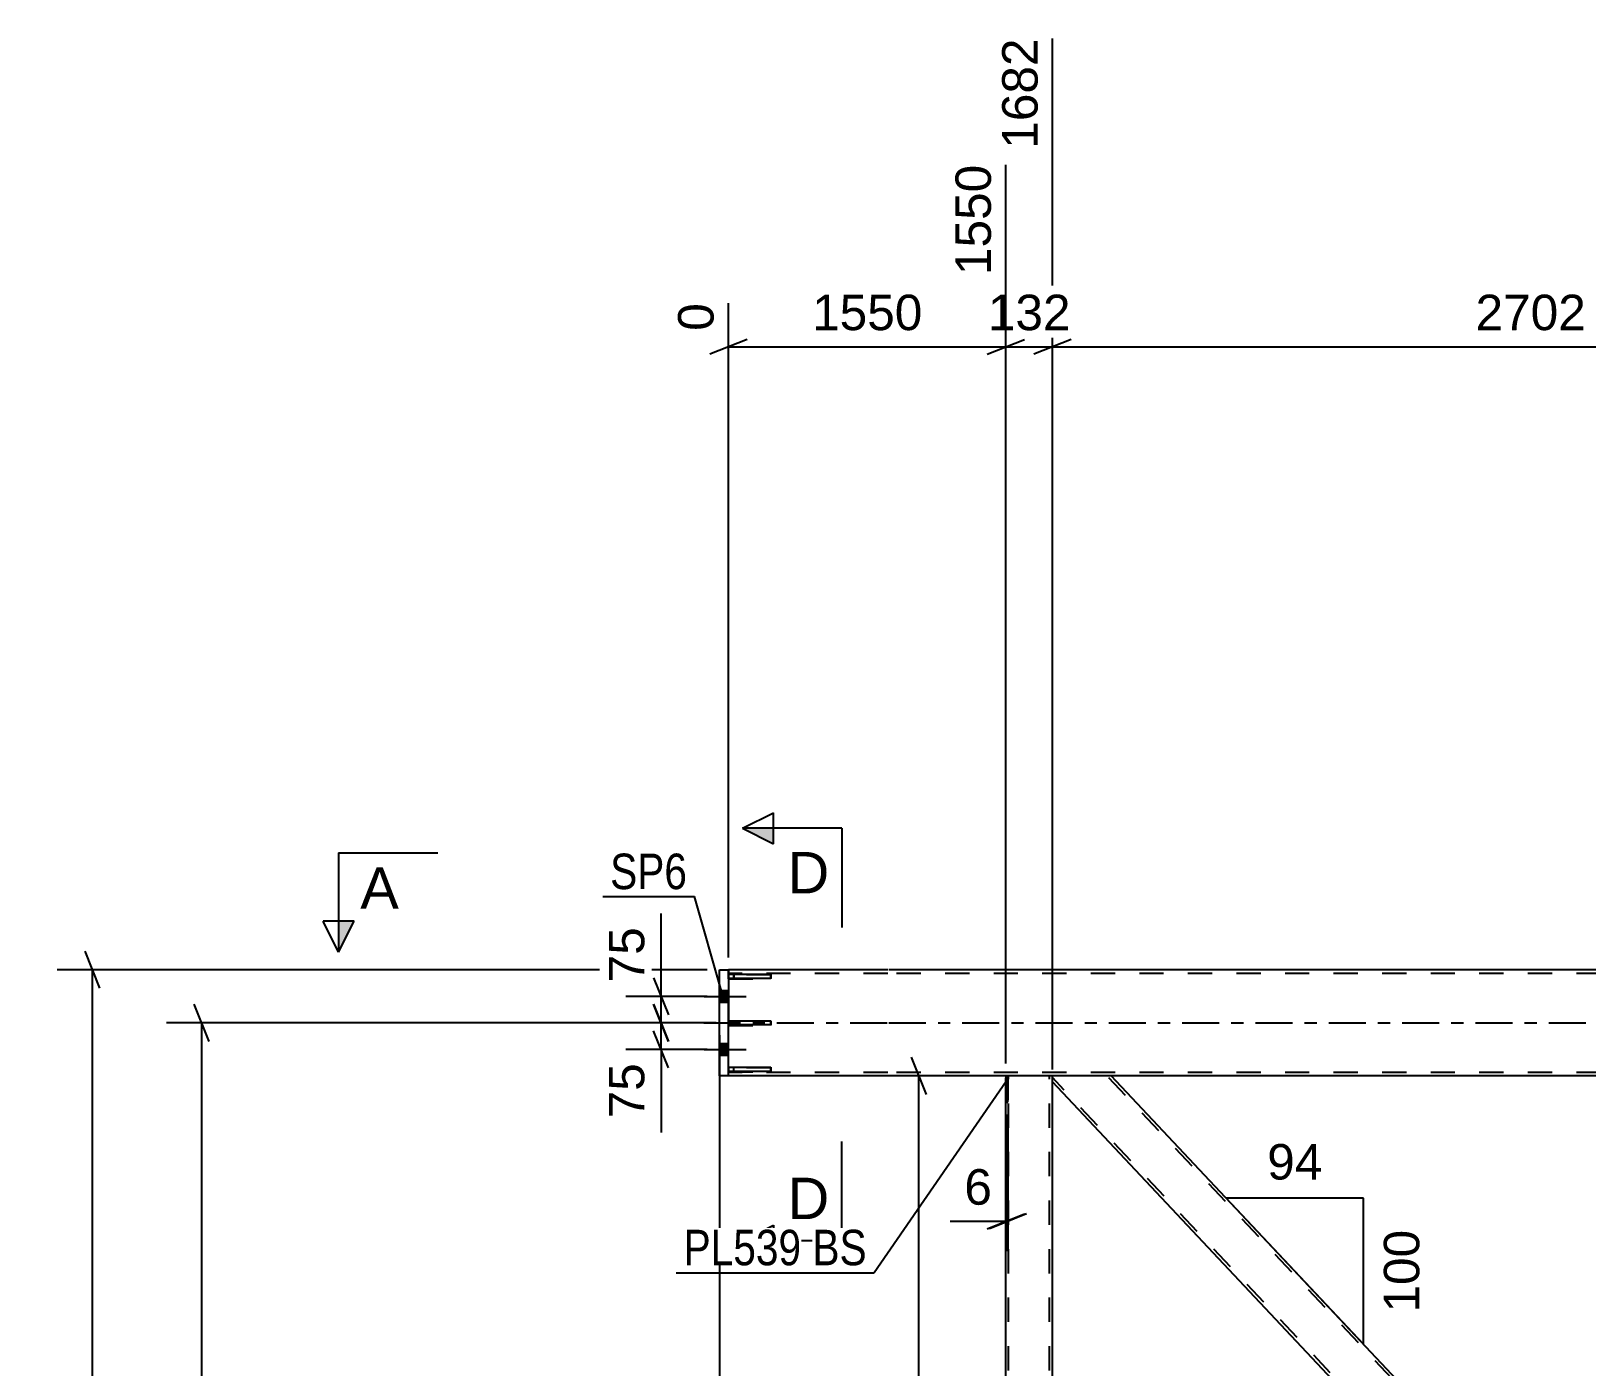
# Model space of a CAD drawing. Header units: millimetres. Extents: x -2250 to 594, y 0 to 1057.
# Drawn here: x -1200.1 to -1074.5, y 618.8 to 726.6 of the extents above; entities that cross this region are included whole.
import ezdxf

# ---------------------------------------------------------------- set-up
doc = ezdxf.new("R2010")
doc.units = ezdxf.units.MM
doc.linetypes.add('DXK_LINE_DOT2', pattern=[3.9198, 1.9599, -1.9599])
doc.linetypes.add('DXK_LINE_DOT3', pattern=[5.9187, 2.979, -0.9799, 0.9799, -0.9799])
doc.styles.add('Arial', font='ARIAL.TTF', dxfattribs={"height": 0.2})
doc.styles.add('Arial Narrow', font='ARIALN.TTF', dxfattribs={"height": 0.2})

# ---------------------------------------------------------------- blocks, each defined once
blk = doc.blocks.new('Part-761553754-5252 - 5222')
at = {"color": 7, "linetype": 'DXK_LINE_DOT2'}
for p, q in [((-1121.45, 642.25), (-1121.28, 642.25)), ((-1121.45, 642.25), (-1121.45, 640.12)), ((-1121.28, 642.25), (-1121.28, 640.12)), ((-1121.45, 640.12), (-1121.28, 640.12))]:
    blk.add_line(p, q, dxfattribs=at)
blk = doc.blocks.new('Part-761553754-5347 - 5222')
at = {"color": 2, "linetype": 'Continuous'}
for p, q in [((-1121.28, 642.25), (-1121.45, 642.25)), ((-1121.45, 642.25), (-1121.45, 640.12)), ((-1121.28, 640.12), (-1121.28, 642.25)), ((-1121.45, 640.12), (-1121.28, 640.12))]:
    blk.add_line(p, q, dxfattribs=at)
blk = doc.blocks.new('Part-761553754-5385 - 5222')
at = {"color": 7, "linetype": 'DXK_LINE_DOT2'}
for p, q in [((-1040.16, 642.25), (-1117.68, 559.81)), ((-1035.74, 642.11), (-1113.26, 559.67)), ((-1035.74, 642.25), (-1040.47, 642.25)), ((-1079.3, 600.96), (-1076.71, 603.71)), ((-1074.12, 600.96), (-1076.71, 598.21)), ((-1112.95, 559.67), (-1117.68, 559.67))]:
    blk.add_line(p, q, dxfattribs=at)
at = {"color": 2, "linetype": 'Continuous'}
for p, q in [((-1040.47, 642.25), (-1076.71, 603.71)), ((-1035.74, 641.77), (-1035.74, 642.25)), ((-1035.74, 641.77), (-1074.12, 600.96)), ((-1117.68, 560.15), (-1079.3, 600.96)), ((-1076.71, 598.21), (-1112.95, 559.67)), ((-1117.68, 559.67), (-1117.68, 560.15))]:
    blk.add_line(p, q, dxfattribs=at)
blk = doc.blocks.new('Part-761553754-5669 - 5222')
at = {"color": 2, "linetype": 'Continuous'}
for p, q in [((-1130.98, 650.82), (-1143.84, 650.82)), ((-1035.28, 650.82), (-1130.88, 650.82)), ((-1130.98, 642.25), (-1143.84, 642.25)), ((-1121.45, 642.25), (-1130.88, 642.25)), ((-1035.28, 642.25), (-1121.28, 642.25))]:
    blk.add_line(p, q, dxfattribs=at)
at = {"color": 7, "linetype": 'DXK_LINE_DOT2'}
for p, q in [((-1143.84, 642.25), (-1143.84, 650.82)), ((-1130.98, 650.53), (-1143.84, 650.53)), ((-461.94, 650.53), (-1130.88, 650.53)), ((-1130.98, 642.53), (-1143.84, 642.53)), ((-461.94, 642.53), (-1130.88, 642.53)), ((-1121.28, 642.25), (-1121.45, 642.25))]:
    blk.add_line(p, q, dxfattribs=at)
at = {"color": 7, "linetype": 'DXK_LINE_DOT3'}
for p, q in [((-1145.84, 646.53), (-1130.98, 646.53)), ((-1130.88, 646.53), (-461.94, 646.53))]:
    blk.add_line(p, q, dxfattribs=at)
blk = doc.blocks.new('Bolt-761553754-5482 - 5222')
at = {"linetype": 'Continuous'}
for points in [[(-1144.55, 649.15), (-1144.55, 648.2), (-1143.84, 648.2), (-1143.84, 649.15)], [(-1144.55, 649.15), (-1144.55, 648.2), (-1143.84, 648.2), (-1143.84, 649.15)], [(-1144.55, 644.86), (-1144.55, 643.92), (-1143.84, 643.92), (-1143.84, 644.86)], [(-1144.55, 644.86), (-1144.55, 643.92), (-1143.84, 643.92), (-1143.84, 644.86)]]:
    blk.add_hatch(color=1, dxfattribs=at).paths.add_polyline_path(points)
at = {"color": 1, "linetype": 'Continuous'}
for p, q in [((-1145.81, 648.67), (-1142.41, 648.67)), ((-1145.81, 648.67), (-1142.41, 648.67)), ((-1144.55, 649.15), (-1143.84, 649.15)), ((-1144.55, 649.15), (-1143.84, 649.15)), ((-1144.55, 648.2), (-1143.84, 648.2)), ((-1144.55, 648.2), (-1143.84, 648.2)), ((-1145.81, 644.39), (-1142.41, 644.39)), ((-1145.81, 644.39), (-1142.41, 644.39)), ((-1144.55, 644.86), (-1143.84, 644.86)), ((-1144.55, 644.86), (-1143.84, 644.86)), ((-1144.55, 643.92), (-1143.84, 643.92)), ((-1144.55, 643.92), (-1143.84, 643.92))]:
    blk.add_line(p, q, dxfattribs=at)
blk = doc.blocks.new('Part-761553754-5661 - 5222')
at = {"color": 7, "linetype": 'DXK_LINE_DOT2'}
for p, q in [((-1140.41, 650.42), (-1143.84, 650.42)), ((-1143.84, 650.42), (-1143.84, 650.08)), ((-1143.84, 650.08), (-1140.41, 650.08)), ((-1143.41, 650.42), (-1143.41, 650.08)), ((-1140.41, 650.08), (-1140.41, 650.42))]:
    blk.add_line(p, q, dxfattribs=at)
blk = doc.blocks.new('Part-761553754-5609 - 5222')
at = {"color": 2, "linetype": 'Continuous'}
for p, q in [((-1143.84, 646.36), (-1143.84, 646.7)), ((-1143.84, 646.7), (-1140.41, 646.7)), ((-1140.41, 646.36), (-1143.84, 646.36)), ((-1140.41, 646.7), (-1140.41, 646.36))]:
    blk.add_line(p, q, dxfattribs=at)
at = {"color": 7, "linetype": 'DXK_LINE_DOT2'}
blk.add_line((-1143.41, 646.36), (-1143.41, 646.7), dxfattribs=at)
blk = doc.blocks.new('Part-761553754-5612 - 5222')
at = {"color": 2, "linetype": 'Continuous'}
for p, q in [((-1143.84, 650.46), (-1140.41, 650.46)), ((-1143.84, 650.46), (-1143.84, 650.12)), ((-1140.41, 650.12), (-1143.84, 650.12)), ((-1140.41, 650.46), (-1140.41, 650.12))]:
    blk.add_line(p, q, dxfattribs=at)
at = {"color": 7, "linetype": 'DXK_LINE_DOT2'}
blk.add_line((-1143.41, 650.12), (-1143.41, 650.46), dxfattribs=at)
blk = doc.blocks.new('Part-761553754-5615 - 5222')
at = {"color": 2, "linetype": 'Continuous'}
for p, q in [((-1143.84, 642.6), (-1143.84, 642.95)), ((-1143.84, 642.95), (-1140.41, 642.95)), ((-1140.41, 642.6), (-1143.84, 642.6)), ((-1140.41, 642.95), (-1140.41, 642.6))]:
    blk.add_line(p, q, dxfattribs=at)
at = {"color": 7, "linetype": 'DXK_LINE_DOT2'}
blk.add_line((-1143.41, 642.6), (-1143.41, 642.95), dxfattribs=at)
blk = doc.blocks.new('Part-761553754-5658 - 5222')
at = {"color": 7, "linetype": 'DXK_LINE_DOT2'}
for p, q in [((-1140.41, 646.67), (-1143.84, 646.67)), ((-1143.84, 646.67), (-1143.84, 646.32)), ((-1143.84, 646.32), (-1140.41, 646.32)), ((-1143.41, 646.32), (-1143.41, 646.67)), ((-1140.41, 646.32), (-1140.41, 646.67))]:
    blk.add_line(p, q, dxfattribs=at)
blk = doc.blocks.new('Part-761553754-5664 - 5222')
at = {"color": 7, "linetype": 'DXK_LINE_DOT2'}
for p, q in [((-1140.41, 642.91), (-1143.84, 642.91)), ((-1143.84, 642.91), (-1143.84, 642.57)), ((-1143.84, 642.57), (-1140.41, 642.57)), ((-1143.41, 642.57), (-1143.41, 642.91)), ((-1140.41, 642.57), (-1140.41, 642.91))]:
    blk.add_line(p, q, dxfattribs=at)
blk = doc.blocks.new('Part-761553754-5755 - 5222')
at = {"color": 2, "linetype": 'Continuous'}
for p, q in [((-1144.55, 642.25), (-1144.55, 650.82)), ((-1144.55, 650.82), (-1143.84, 650.82)), ((-1143.84, 650.82), (-1143.84, 650.46)), ((-1143.84, 650.12), (-1143.84, 646.7)), ((-1143.84, 642.95), (-1143.84, 646.36)), ((-1143.84, 642.25), (-1144.55, 642.25)), ((-1143.84, 642.25), (-1143.84, 642.6))]:
    blk.add_line(p, q, dxfattribs=at)
at = {"color": 7, "linetype": 'DXK_LINE_DOT2'}
for p, q in [((-1143.84, 650.82), (-1143.84, 646.36)), ((-1143.84, 650.46), (-1143.84, 650.12)), ((-1143.84, 646.36), (-1143.84, 646.7)), ((-1143.84, 642.6), (-1143.84, 642.95))]:
    blk.add_line(p, q, dxfattribs=at)
blk = doc.blocks.new('Part-761553754-5911 - 5222')
at = {"color": 2, "linetype": 'Continuous'}
for p, q in [((-1117.68, 641.77), (-1117.68, 642.25)), ((-1076.71, 603.71), (-1112.95, 642.25)), ((-1079.3, 600.96), (-1117.68, 641.77)), ((-1077.03, 603.38), (-1079.3, 600.96)), ((-1076.71, 603.71), (-1077.03, 603.38))]:
    blk.add_line(p, q, dxfattribs=at)
at = {"color": 7, "linetype": 'DXK_LINE_DOT2'}
for p, q in [((-1112.95, 642.25), (-1117.68, 642.25)), ((-1079.14, 601.13), (-1117.68, 642.11)), ((-1076.87, 603.55), (-1113.26, 642.25)), ((-1076.74, 603.69), (-1077.03, 603.38)), ((-1079.14, 601.13), (-1079.13, 601.14))]:
    blk.add_line(p, q, dxfattribs=at)
blk = doc.blocks.new('Part-761553754-5972 - 5222')
at = {"color": 7, "linetype": 'DXK_LINE_DOT2'}
for p, q in [((-1117.68, 642.25), (-1121.45, 642.25)), ((-1121.45, 640.12), (-1121.45, 642.25)), ((-1121.23, 559.67), (-1121.23, 642.25)), ((-1117.91, 559.67), (-1117.91, 642.25)), ((-1117.68, 641.77), (-1117.68, 642.25)), ((-1121.45, 559.67), (-1121.45, 561.8)), ((-1117.68, 559.67), (-1117.68, 560.15)), ((-1117.68, 559.67), (-1121.45, 559.67))]:
    blk.add_line(p, q, dxfattribs=at)
at = {"color": 2, "linetype": 'Continuous'}
for p, q in [((-1117.68, 560.15), (-1117.68, 641.77)), ((-1121.45, 561.8), (-1121.45, 640.12))]:
    blk.add_line(p, q, dxfattribs=at)
blk = doc.blocks.new('AngleDimension-761553754-7523 - 5222')
at = {"color": 7, "linetype": 'Continuous'}
for p, q in [((-1103.27, 631.95), (-1103.67, 632.38)), ((-1092.57, 632.38), (-1103.67, 632.38)), ((-1092.57, 620.58), (-1103.67, 632.38)), ((-1092.57, 620.58), (-1092.57, 632.38))]:
    blk.add_line(p, q, dxfattribs=at)
at = {"color": 0}
for points in [[(-1095.3, 633.28), (-1095.3, 637.48), (-1100.95, 637.48), (-1100.95, 633.28)], [(-1087.47, 630.42), (-1091.67, 630.42), (-1091.67, 622.54), (-1087.47, 622.54)]]:
    blk.add_wipeout(points, dxfattribs=at)
at = {"color": 3, "style": 'Arial'}
blk.add_text('94', height=2.865, dxfattribs=at).set_placement((-1100.35, 633.88))
blk.add_text('100', height=2.865, rotation=90.0002, dxfattribs=at).set_placement((-1088.07, 623.14))
blk = doc.blocks.new('StraightDimension-761553754-7029 - 5222')
at = {"color": 7, "linetype": 'Continuous'}
for p, q in [((-1194.58, 649.32), (-1195.78, 652.32)), ((-1145.55, 650.82), (-1198.03, 650.82)), ((-1195.18, 547.67), (-1195.18, 650.82)), ((-1195.78, 549.17), (-1194.58, 546.17)), ((-1162.7, 547.67), (-1198.03, 547.67))]:
    blk.add_line(p, q, dxfattribs=at)
at = {"color": 0}
blk.add_wipeout([(-1195.93, 604.29), (-1200.13, 604.29), (-1200.13, 594.2), (-1195.93, 594.2)], dxfattribs=at)
at = {"color": 3, "style": 'Arial'}
blk.add_text('3610', height=2.865, rotation=90.0002, dxfattribs=at).set_placement((-1196.53, 594.8))
blk = doc.blocks.new('StraightDimension-761553754-7066 - 5222')
at = {"color": 7, "linetype": 'Continuous'}
for p, q in [((-1185.76, 645.03), (-1186.96, 648.03)), ((-1145.55, 646.53), (-1189.21, 646.53)), ((-1186.36, 555.39), (-1186.36, 646.53)), ((-1186.96, 556.89), (-1185.76, 553.89)), ((-1162.7, 555.39), (-1189.21, 555.39))]:
    blk.add_line(p, q, dxfattribs=at)
at = {"color": 0}
blk.add_wipeout([(-1187.11, 606.01), (-1191.31, 606.01), (-1191.31, 595.91), (-1187.11, 595.91)], dxfattribs=at)
at = {"color": 3, "style": 'Arial'}
blk.add_text('3190', height=2.865, rotation=90.0002, dxfattribs=at).set_placement((-1187.71, 596.51))
blk = doc.blocks.new('StraightDimension-761553754-7411 - 5222')
at = {"color": 7, "linetype": 'Continuous'}
for p, q in [((-1117.68, 642.77), (-1117.68, 726.01)), ((-1040.47, 643.25), (-1040.47, 715.81)), ((-1116.18, 701.71), (-1119.18, 700.51)), ((-1117.68, 701.11), (-1040.47, 701.11)), ((-1041.97, 700.51), (-1038.97, 701.71))]:
    blk.add_line(p, q, dxfattribs=at)
at = {"color": 0}
blk.add_wipeout([(-1074.03, 701.86), (-1074.03, 706.06), (-1084.13, 706.06), (-1084.13, 701.86)], dxfattribs=at)
at = {"color": 3, "style": 'Arial'}
blk.add_text('2702', height=2.865, dxfattribs=at).set_placement((-1083.53, 702.46))
at = {"color": 0, "linetype": 'Continuous'}
blk.add_wipeout([(-1041.07, 716.41), (-1045.27, 716.41), (-1045.27, 706.31), (-1041.07, 706.31)], dxfattribs=at)
at = {"color": 3, "linetype": 'Continuous', "style": 'Arial'}
blk.add_text('4384', height=2.865, rotation=90.0002, dxfattribs=at).set_placement((-1041.67, 706.91))
blk = doc.blocks.new('StraightDimension-761553754-7013 - 5222')
at = {"color": 7, "linetype": 'Continuous'}
for p, q in [((-1121.45, 639.12), (-1121.45, 628.1)), ((-1121.28, 639.12), (-1121.28, 628.1)), ((-1121.45, 630.5), (-1125.93, 630.5)), ((-1121.45, 630.5), (-1125.93, 630.5)), ((-1122.95, 629.9), (-1119.95, 631.1)), ((-1119.78, 631.1), (-1122.78, 629.9)), ((-1121.45, 630.5), (-1121.28, 630.5))]:
    blk.add_line(p, q, dxfattribs=at)
at = {"color": 0}
blk.add_wipeout([(-1121.98, 631.25), (-1121.98, 635.45), (-1125.4, 635.45), (-1125.4, 631.25)], dxfattribs=at)
at = {"color": 3, "style": 'Arial'}
blk.add_text('6', height=2.87, dxfattribs=at).set_placement((-1124.8, 631.85))
blk = doc.blocks.new('StraightDimension-761553754-7097 - 5222')
at = {"color": 7, "linetype": 'Continuous'}
for p, q in [((-1149.88, 648.03), (-1148.68, 645.03)), ((-1144.84, 646.53), (-1152.13, 646.53)), ((-1148.68, 642.89), (-1149.88, 645.89)), ((-1149.28, 644.39), (-1149.28, 646.53)), ((-1145.55, 644.39), (-1152.13, 644.39)), ((-1149.28, 644.39), (-1149.28, 637.69)), ((-1149.28, 644.39), (-1149.28, 637.69))]:
    blk.add_line(p, q, dxfattribs=at)
at = {"color": 0}
blk.add_wipeout([(-1150.03, 643.86), (-1154.23, 643.86), (-1154.23, 638.22), (-1150.03, 638.22)], dxfattribs=at)
at = {"color": 3, "style": 'Arial'}
blk.add_text('75', height=2.865, rotation=90.0002, dxfattribs=at).set_placement((-1150.63, 638.82))
blk = doc.blocks.new('StraightDimension-761553754-7110 - 5222')
at = {"color": 7, "linetype": 'Continuous'}
for p, q in [((-1149.28, 648.67), (-1149.28, 655.37)), ((-1149.28, 648.67), (-1149.28, 655.37)), ((-1149.88, 650.17), (-1148.68, 647.17)), ((-1145.55, 648.67), (-1152.13, 648.67)), ((-1149.28, 646.53), (-1149.28, 648.67)), ((-1148.68, 645.03), (-1149.88, 648.03)), ((-1144.84, 646.53), (-1152.13, 646.53))]:
    blk.add_line(p, q, dxfattribs=at)
at = {"color": 0}
blk.add_wipeout([(-1150.03, 654.85), (-1154.23, 654.85), (-1154.23, 649.2), (-1150.03, 649.2)], dxfattribs=at)
at = {"color": 3, "style": 'Arial'}
blk.add_text('75', height=2.865, rotation=90.0002, dxfattribs=at).set_placement((-1150.63, 649.8))
blk = doc.blocks.new('StraightDimension-761553754-7124 - 5222')
at = {"color": 7, "linetype": 'Continuous'}
for p, q in [((-1127.86, 640.75), (-1129.06, 643.75)), ((-1122.45, 642.25), (-1131.31, 642.25)), ((-1128.46, 559.67), (-1128.46, 642.25)), ((-1129.06, 561.17), (-1127.86, 558.17)), ((-1122.45, 559.67), (-1131.31, 559.67))]:
    blk.add_line(p, q, dxfattribs=at)
at = {"color": 0}
blk.add_wipeout([(-1129.21, 606.01), (-1133.41, 606.01), (-1133.41, 595.91), (-1129.21, 595.91)], dxfattribs=at)
at = {"color": 3, "style": 'Arial'}
blk.add_text('2890', height=2.865, rotation=90.0002, dxfattribs=at).set_placement((-1129.81, 596.51))
blk = doc.blocks.new('StraightDimension-761553754-7429 - 5222')
at = {"color": 7, "linetype": 'Continuous'}
for p, q in [((-1117.68, 642.77), (-1117.68, 726.01)), ((-1121.45, 643.25), (-1121.45, 715.81)), ((-1122.95, 700.51), (-1119.95, 701.71)), ((-1121.45, 701.11), (-1117.68, 701.11)), ((-1116.18, 701.71), (-1119.18, 700.51))]:
    blk.add_line(p, q, dxfattribs=at)
at = {"color": 0, "linetype": 'Continuous'}
blk.add_wipeout([(-1118.28, 726.61), (-1122.48, 726.61), (-1122.48, 716.51), (-1118.28, 716.51)], dxfattribs=at)
at = {"color": 0}
blk.add_wipeout([(-1115.63, 701.86), (-1115.63, 706.06), (-1123.5, 706.06), (-1123.5, 701.86)], dxfattribs=at)
at = {"color": 3, "linetype": 'Continuous', "style": 'Arial'}
blk.add_text('1682', height=2.865, rotation=90.0002, dxfattribs=at).set_placement((-1118.88, 717.11))
at = {"color": 3, "style": 'Arial'}
blk.add_text('132', height=2.865, dxfattribs=at).set_placement((-1122.9, 702.46))
blk = doc.blocks.new('StraightDimension-761553754-7439 - 5222')
at = {"color": 7, "linetype": 'Continuous'}
for p, q in [((-1121.45, 643.25), (-1121.45, 715.81)), ((-1143.84, 651.82), (-1143.84, 704.64)), ((-1142.34, 701.71), (-1145.34, 700.51)), ((-1143.84, 701.11), (-1121.45, 701.11)), ((-1122.95, 700.51), (-1119.95, 701.71))]:
    blk.add_line(p, q, dxfattribs=at)
at = {"color": 0}
blk.add_wipeout([(-1127.6, 701.86), (-1127.6, 706.06), (-1137.69, 706.06), (-1137.69, 701.86)], dxfattribs=at)
at = {"color": 3, "style": 'Arial'}
blk.add_text('1550', height=2.865, dxfattribs=at).set_placement((-1137.09, 702.46))
at = {"color": 0, "linetype": 'Continuous'}
for points in [[(-1122.05, 716.41), (-1126.25, 716.41), (-1126.25, 706.31), (-1122.05, 706.31)], [(-1144.44, 705.24), (-1148.64, 705.24), (-1148.64, 701.81), (-1144.44, 701.81)]]:
    blk.add_wipeout(points, dxfattribs=at)
at = {"color": 3, "linetype": 'Continuous', "style": 'Arial'}
for s, height, p in [('1550', 2.865, (-1122.65, 706.91)), ('0', 2.87, (-1145.04, 702.41))]:
    blk.add_text(s, height=height, rotation=90.0002, dxfattribs=at).set_placement(p)
blk = doc.blocks.new('StraightDimension-761553754-7566 - 5222')
at = {"color": 7, "linetype": 'Continuous'}
for p, q in [((-1144.55, 645.53), (-1144.55, 580.98)), ((-1161.7, 556.39), (-1161.7, 586.23)), ((-1160.2, 583.98), (-1163.2, 582.78)), ((-1161.7, 583.38), (-1144.55, 583.38)), ((-1146.05, 582.78), (-1143.05, 583.98))]:
    blk.add_line(p, q, dxfattribs=at)
at = {"color": 0}
blk.add_wipeout([(-1149.19, 584.13), (-1149.19, 588.33), (-1157.06, 588.33), (-1157.06, 584.13)], dxfattribs=at)
at = {"color": 3, "style": 'Arial'}
blk.add_text('600', height=2.865, dxfattribs=at).set_placement((-1156.46, 584.73))
blk = doc.blocks.new('SectionMark-761553754-7715 - 5222')
at = {"linetype": 'Continuous'}
for points in [[(-1140.2, 662.24), (-1140.2, 660.99), (-1142.7, 662.24)], [(-1140.2, 630.19), (-1140.2, 628.94), (-1142.7, 628.94)]]:
    blk.add_hatch(color=6, dxfattribs=at).paths.add_polyline_path(points)
at = {"color": 6, "linetype": 'Continuous'}
for p, q in [((-1142.7, 662.24), (-1140.2, 663.49)), ((-1140.2, 660.99), (-1140.2, 663.49)), ((-1134.7, 662.24), (-1142.7, 662.24)), ((-1142.7, 662.24), (-1140.2, 660.99)), ((-1134.7, 662.24), (-1134.7, 654.24)), ((-1134.7, 628.94), (-1134.7, 636.94)), ((-1142.7, 628.94), (-1140.2, 630.19)), ((-1140.2, 630.19), (-1140.2, 627.69)), ((-1134.7, 628.94), (-1142.7, 628.94)), ((-1140.2, 627.69), (-1142.7, 628.94))]:
    blk.add_line(p, q, dxfattribs=at)
at = {"color": 0, "linetype": 'Continuous'}
for points in [[(-1135.7, 656.99), (-1135.7, 660.49), (-1139.07, 660.49), (-1139.07, 656.99)], [(-1135.7, 630.69), (-1135.7, 634.19), (-1139.07, 634.19), (-1139.07, 630.69)]]:
    blk.add_wipeout(points, dxfattribs=at)
at = {"color": 3, "linetype": 'Continuous', "style": 'Arial'}
for p in [(-1139.07, 656.99), (-1139.07, 630.69)]:
    blk.add_text('D', height=3.34, dxfattribs=at).set_placement(p)
blk = doc.blocks.new('Mark-761553754-5751 - 5222')
at = {"color": 0}
blk.add_wipeout([(-1147.17, 657.33), (-1147.17, 660.33), (-1153.39, 660.33), (-1153.39, 657.33)], dxfattribs=at)
blk.add_wipeout([(-1147.17, 657.33), (-1147.17, 660.33), (-1153.39, 660.33), (-1153.39, 657.33)], dxfattribs=at)
at = {"color": 30, "linetype": 'Continuous'}
for p in [(-1153.99, 656.73), (-1144.4, 649.09)]:
    blk.add_line(p, (-1146.57, 656.73), dxfattribs=at)
at = {"color": 3, "style": 'Arial Narrow'}
blk.add_text('SP6', height=2.863, dxfattribs=at).set_placement((-1153.39, 657.33))
blk = doc.blocks.new('SectionMark-761553754-7721 - 5222')
at = {"linetype": 'Continuous'}
blk.add_hatch(color=6, dxfattribs=at).paths.add_polyline_path([(-1175.31, 654.75), (-1174.06, 654.75), (-1175.31, 652.25)])
at = {"color": 6, "linetype": 'Continuous'}
for p, q in [((-1175.31, 660.25), (-1167.31, 660.25)), ((-1175.31, 660.25), (-1175.31, 652.25)), ((-1175.31, 652.25), (-1176.56, 654.75)), ((-1174.06, 654.75), (-1176.56, 654.75)), ((-1175.31, 652.25), (-1174.06, 654.75))]:
    blk.add_line(p, q, dxfattribs=at)
at = {"color": 0, "linetype": 'Continuous'}
blk.add_wipeout([(-1170.45, 655.75), (-1170.45, 659.25), (-1173.56, 659.25), (-1173.56, 655.75)], dxfattribs=at)
at = {"color": 3, "linetype": 'Continuous', "style": 'Arial'}
blk.add_text('A', height=3.34, dxfattribs=at).set_placement((-1173.56, 655.75))
blk = doc.blocks.new('MarkSet-761553754-7786 - 5222')
at = {"color": 0}
for points in [[(-1137.96, 626.96), (-1137.96, 629.96), (-1147.46, 629.96), (-1147.46, 626.96)], [(-1132.68, 626.96), (-1132.68, 629.96), (-1137.06, 629.96), (-1137.06, 626.96)]]:
    blk.add_wipeout(points, dxfattribs=at)
for points in [[(-1137.96, 626.96), (-1137.96, 629.96), (-1147.46, 629.96), (-1147.46, 626.96)], [(-1132.68, 626.96), (-1132.68, 629.96), (-1137.06, 629.96), (-1137.06, 626.96)]]:
    blk.add_wipeout(points, dxfattribs=at)
at = {"color": 30, "linetype": 'Continuous'}
for p in [(-1121.41, 641.81), (-1148.06, 626.36)]:
    blk.add_line(p, (-1132.08, 626.36), dxfattribs=at)
at = {"color": 3, "style": 'Arial Narrow'}
for s, p in [('PL539', (-1147.46, 626.96)), ('BS', (-1137.06, 626.96))]:
    blk.add_text(s, height=2.863, dxfattribs=at).set_placement(p)

msp = doc.modelspace()

# ---------------------------------------------------------------- block references
for name in ['Part-761553754-5669 - 5222', 'Part-761553754-5755 - 5222', 'Part-761553754-5612 - 5222', 'Part-761553754-5661 - 5222', 'Bolt-761553754-5482 - 5222', 'Part-761553754-5609 - 5222', 'Part-761553754-5658 - 5222', 'Part-761553754-5615 - 5222', 'Part-761553754-5664 - 5222', 'Part-761553754-5252 - 5222', 'Part-761553754-5347 - 5222', 'Part-761553754-5972 - 5222', 'Part-761553754-5385 - 5222', 'Part-761553754-5911 - 5222']:
    msp.add_blockref(name, (0, 0))

# ---------------------------------------------------------------- next in the draw order: block references
for name in ['StraightDimension-761553754-7411 - 5222', 'StraightDimension-761553754-7029 - 5222', 'StraightDimension-761553754-7013 - 5222', 'AngleDimension-761553754-7523 - 5222']:
    msp.add_blockref(name, (0, 0))

# ---------------------------------------------------------------- next in the draw order: block references
for name in ['StraightDimension-761553754-7066 - 5222', 'StraightDimension-761553754-7124 - 5222']:
    msp.add_blockref(name, (0, 0))

# ---------------------------------------------------------------- next in the draw order: block references
for name in ['StraightDimension-761553754-7429 - 5222', 'StraightDimension-761553754-7097 - 5222']:
    msp.add_blockref(name, (0, 0))

# ---------------------------------------------------------------- next in the draw order: block references
msp.add_blockref('StraightDimension-761553754-7110 - 5222', (0, 0))

# ---------------------------------------------------------------- next in the draw order: block references
msp.add_blockref('StraightDimension-761553754-7439 - 5222', (0, 0))

# ---------------------------------------------------------------- next in the draw order: block references
for name in ['Mark-761553754-5751 - 5222', 'StraightDimension-761553754-7566 - 5222']:
    msp.add_blockref(name, (0, 0))

# ---------------------------------------------------------------- next in the draw order: block references
msp.add_blockref('SectionMark-761553754-7715 - 5222', (0, 0))

# ---------------------------------------------------------------- next in the draw order: block references
for name in ['SectionMark-761553754-7721 - 5222', 'MarkSet-761553754-7786 - 5222']:
    msp.add_blockref(name, (0, 0))

doc.saveas('drawing.dxf')
